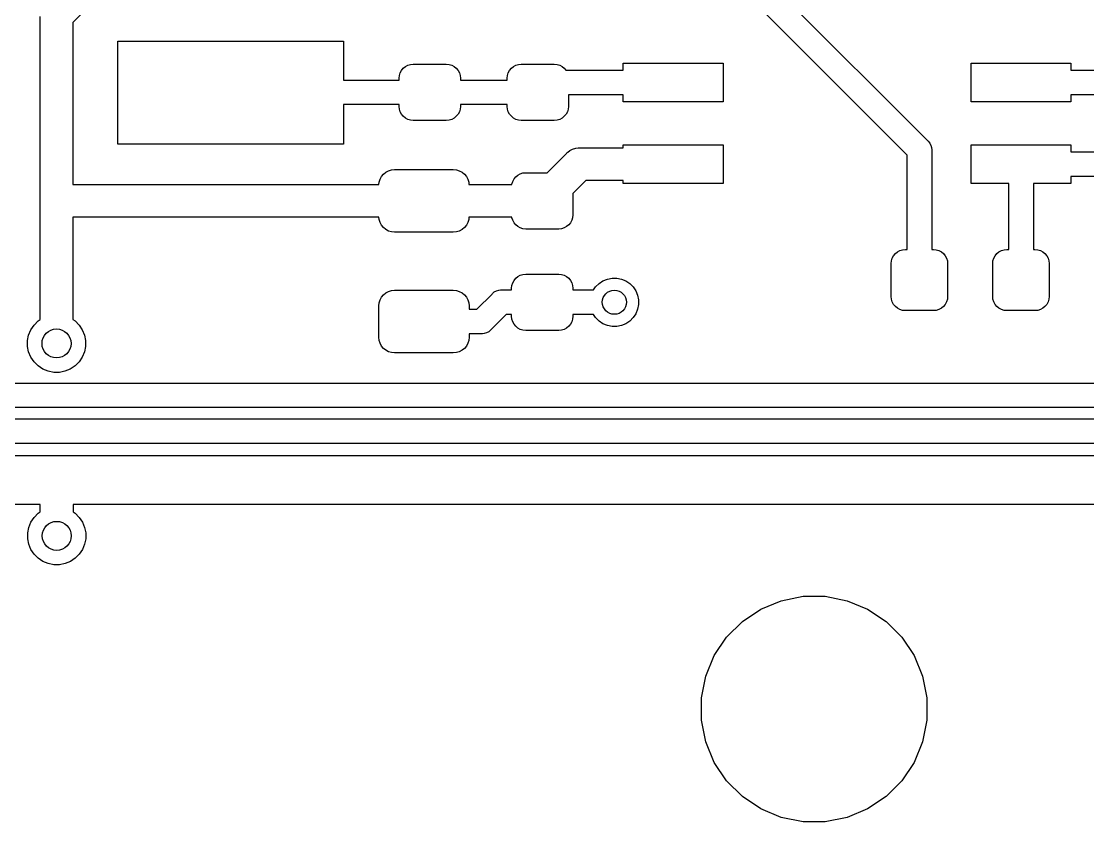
# Model space of a CAD drawing. Extents: x -66 to 211, y -177 to 13.
# Drawn here: x 58.19 to 74.74, y -135.25 to -122.82 of the extents above; entities that cross this region are included whole.
import ezdxf

# ---------------------------------------------------------------- set-up
doc = ezdxf.new("R2010")
doc.units = 0
doc.layers.add('BLACK', color=7, linetype='CONTINUOUS')

msp = doc.modelspace()

# ---------------------------------------------------------------- linework, layer by layer
at = {"layer": 'BLACK', "linetype": 'CONTINUOUS'}
for p, q in [((61.0398, -120.797), (58.994, -122.843)), ((69.9558, -122.374), (72.2614, -124.679)), ((58.486, -125.601), (58.486, -122.75)), ((71.9428, -124.899), (69.7355, -122.692)), ((58.994, -122.843), (58.994, -125.357)), ((59.6926, -124.729), (59.6926, -123.129)), ((59.6926, -123.129), (63.1926, -123.129)), ((63.1926, -123.129), (63.1926, -123.734)), ((64.063, -123.663), (64.0754, -123.622)), ((64.0754, -123.622), (64.0956, -123.584)), ((64.0956, -123.584), (64.1228, -123.551)), ((64.1228, -123.551), (64.156, -123.524)), ((64.156, -123.524), (64.1938, -123.503)), ((64.1938, -123.503), (64.2349, -123.491)), ((64.2349, -123.491), (64.2775, -123.487)), ((64.2775, -123.487), (64.79, -123.487)), ((64.79, -123.487), (64.8327, -123.491)), ((64.8327, -123.491), (64.8737, -123.503)), ((64.8737, -123.503), (64.9116, -123.524)), ((64.9116, -123.524), (64.9447, -123.551)), ((64.9447, -123.551), (64.9719, -123.584)), ((64.9719, -123.584), (64.9921, -123.622)), ((64.9921, -123.622), (65.0046, -123.663)), ((65.7394, -123.663), (65.7518, -123.622)), ((65.7518, -123.622), (65.772, -123.584)), ((65.772, -123.584), (65.7993, -123.551)), ((65.7993, -123.551), (65.8324, -123.524)), ((65.8324, -123.524), (65.8702, -123.503)), ((65.8702, -123.503), (65.9113, -123.491)), ((65.9113, -123.491), (65.9539, -123.487)), ((65.9539, -123.487), (66.4664, -123.487)), ((66.4664, -123.487), (66.5091, -123.491)), ((66.5091, -123.491), (66.5501, -123.503)), ((66.5501, -123.503), (66.588, -123.524)), ((66.588, -123.524), (66.6211, -123.551)), ((66.6211, -123.551), (66.646, -123.581)), ((66.646, -123.581), (67.5358, -123.581)), ((67.5358, -123.581), (67.5358, -123.472)), ((67.5358, -123.472), (69.0858, -123.472)), ((69.0858, -123.472), (69.0858, -124.072)), ((72.9358, -124.072), (72.9358, -123.472)), ((72.9358, -123.472), (74.4858, -123.472)), ((74.4858, -123.472), (74.4858, -123.581)), ((74.4858, -123.581), (75.3364, -123.581)), ((63.1926, -123.734), (64.0588, -123.734)), ((64.0588, -123.706), (64.063, -123.663)), ((64.0588, -123.734), (64.0588, -123.706)), ((65.0046, -123.663), (65.0088, -123.706)), ((65.0088, -123.706), (65.0088, -123.734)), ((65.0088, -123.734), (65.7352, -123.734)), ((65.7352, -123.706), (65.7394, -123.663)), ((65.7352, -123.734), (65.7352, -123.706)), ((67.5358, -123.962), (66.6852, -123.962)), ((66.6852, -123.962), (66.6852, -124.143)), ((67.5358, -124.072), (67.5358, -123.962)), ((75.3754, -123.962), (74.4858, -123.962)), ((74.4858, -123.962), (74.4858, -124.072)), ((64.0588, -124.115), (63.1926, -124.115)), ((63.1926, -124.115), (63.1926, -124.729)), ((64.0588, -124.143), (64.0588, -124.115)), ((65.7352, -124.115), (65.0088, -124.115)), ((65.0088, -124.115), (65.0088, -124.143)), ((65.7352, -124.143), (65.7352, -124.115)), ((69.0858, -124.072), (67.5358, -124.072)), ((74.4858, -124.072), (72.9358, -124.072)), ((64.063, -124.186), (64.0588, -124.143)), ((64.0754, -124.227), (64.063, -124.186)), ((64.0956, -124.265), (64.0754, -124.227)), ((64.1228, -124.298), (64.0956, -124.265)), ((64.9719, -124.265), (64.9447, -124.298)), ((64.9921, -124.227), (64.9719, -124.265)), ((65.0046, -124.186), (64.9921, -124.227)), ((65.0088, -124.143), (65.0046, -124.186)), ((65.7394, -124.186), (65.7352, -124.143)), ((65.7518, -124.227), (65.7394, -124.186)), ((65.772, -124.265), (65.7518, -124.227)), ((65.7993, -124.298), (65.772, -124.265)), ((66.6483, -124.265), (66.6211, -124.298)), ((66.6685, -124.227), (66.6483, -124.265)), ((66.681, -124.186), (66.6685, -124.227)), ((66.6852, -124.143), (66.681, -124.186)), ((64.156, -124.325), (64.1228, -124.298)), ((64.1938, -124.345), (64.156, -124.325)), ((64.2349, -124.358), (64.1938, -124.345)), ((64.2775, -124.362), (64.2349, -124.358)), ((64.79, -124.362), (64.2775, -124.362)), ((64.8327, -124.358), (64.79, -124.362)), ((64.8737, -124.345), (64.8327, -124.358)), ((64.9116, -124.325), (64.8737, -124.345)), ((64.9447, -124.298), (64.9116, -124.325)), ((65.8324, -124.325), (65.7993, -124.298)), ((65.8702, -124.345), (65.8324, -124.325)), ((65.9113, -124.358), (65.8702, -124.345)), ((65.9539, -124.362), (65.9113, -124.358)), ((66.4664, -124.362), (65.9539, -124.362)), ((66.5091, -124.358), (66.4664, -124.362)), ((66.5501, -124.345), (66.5091, -124.358)), ((66.588, -124.325), (66.5501, -124.345)), ((66.6211, -124.298), (66.588, -124.325)), ((63.1926, -124.729), (59.6926, -124.729)), ((66.75, -124.806), (66.7979, -124.791)), ((66.7979, -124.791), (66.8353, -124.788)), ((66.8353, -124.788), (66.8477, -124.786)), ((66.8353, -124.788), (66.8353, -124.788)), ((66.8477, -124.786), (66.8602, -124.788)), ((66.8602, -124.788), (67.5358, -124.788)), ((67.5358, -124.788), (67.5358, -124.742)), ((67.5358, -124.742), (69.0858, -124.742)), ((69.0858, -124.742), (69.0858, -125.342)), ((72.2614, -124.679), (72.2686, -124.685)), ((72.2686, -124.685), (72.2924, -124.714)), ((72.2924, -124.714), (72.3071, -124.742)), ((72.3071, -124.742), (72.3101, -124.747)), ((72.3101, -124.747), (72.321, -124.783)), ((72.321, -124.783), (72.3247, -124.82)), ((72.9358, -125.342), (72.9358, -124.742)), ((72.9358, -124.742), (74.4858, -124.742)), ((74.4858, -124.742), (74.4858, -124.851)), ((66.3571, -125.173), (66.6593, -124.871)), ((66.6593, -124.871), (66.6672, -124.861)), ((66.6672, -124.861), (66.6769, -124.853)), ((66.6769, -124.853), (66.7059, -124.829)), ((66.6769, -124.853), (66.6769, -124.853)), ((66.7059, -124.829), (66.75, -124.806)), ((71.9428, -126.365), (71.9428, -124.899)), ((72.3247, -124.82), (72.3238, -124.83)), ((72.3238, -124.83), (72.3238, -126.365)), ((74.4858, -124.851), (75.3756, -124.851)), ((63.9385, -125.128), (63.9861, -125.123)), ((63.9861, -125.123), (64.8986, -125.123)), ((64.8986, -125.123), (64.9461, -125.128)), ((63.747, -125.319), (63.7609, -125.274)), ((63.7609, -125.274), (63.7834, -125.231)), ((63.7834, -125.231), (63.8137, -125.195)), ((63.8137, -125.195), (63.8507, -125.164)), ((63.8507, -125.164), (63.8928, -125.142)), ((63.8928, -125.142), (63.9385, -125.128)), ((64.9461, -125.128), (64.9919, -125.142)), ((64.9919, -125.142), (65.034, -125.164)), ((65.034, -125.164), (65.0709, -125.195)), ((65.0709, -125.195), (65.1013, -125.231)), ((65.1013, -125.231), (65.1238, -125.274)), ((65.1238, -125.274), (65.1377, -125.319)), ((65.8204, -125.308), (65.8406, -125.27)), ((65.8406, -125.27), (65.8678, -125.237)), ((65.8678, -125.237), (65.901, -125.21)), ((65.901, -125.21), (65.9388, -125.19)), ((65.9388, -125.19), (65.9798, -125.177)), ((65.9798, -125.177), (66.0225, -125.173)), ((66.0225, -125.173), (66.3571, -125.173)), ((75.3364, -125.232), (74.4858, -125.232)), ((74.4858, -125.232), (74.4858, -125.342)), ((58.994, -125.357), (63.7433, -125.357)), ((63.7433, -125.357), (63.747, -125.319)), ((65.1377, -125.319), (65.1413, -125.357)), ((65.1413, -125.357), (65.8072, -125.357)), ((65.8072, -125.357), (65.808, -125.349)), ((65.808, -125.349), (65.8204, -125.308)), ((66.9529, -125.296), (66.7538, -125.495)), ((67.5358, -125.296), (66.9529, -125.296)), ((67.5358, -125.342), (67.5358, -125.296)), ((69.0858, -125.342), (67.5358, -125.342)), ((73.5203, -125.342), (72.9358, -125.342)), ((73.5203, -126.365), (73.5203, -125.342)), ((74.4858, -125.342), (73.9013, -125.342)), ((73.9013, -125.342), (73.9013, -126.365)), ((58.4848, -125.613), (58.486, -125.601)), ((58.486, -125.626), (58.4848, -125.613)), ((66.7538, -125.495), (66.7538, -125.829)), ((58.486, -127.454), (58.486, -125.626)), ((58.486, -125.626), (58.486, -125.626)), ((58.486, -125.626), (58.486, -125.626)), ((63.7433, -125.865), (58.994, -125.865)), ((58.994, -125.865), (58.994, -127.454)), ((63.747, -125.902), (63.7433, -125.865)), ((63.7609, -125.948), (63.747, -125.902)), ((63.7834, -125.99), (63.7609, -125.948)), ((65.1238, -125.948), (65.1013, -125.99)), ((65.1377, -125.902), (65.1238, -125.948)), ((65.1413, -125.865), (65.1377, -125.902)), ((65.8072, -125.865), (65.1413, -125.865)), ((65.808, -125.872), (65.8072, -125.865)), ((65.8204, -125.913), (65.808, -125.872)), ((65.8406, -125.951), (65.8204, -125.913)), ((65.8678, -125.984), (65.8406, -125.951)), ((66.7169, -125.951), (66.6897, -125.984)), ((66.7371, -125.913), (66.7169, -125.951)), ((66.7496, -125.872), (66.7371, -125.913)), ((66.7538, -125.829), (66.7496, -125.872)), ((63.8137, -126.027), (63.7834, -125.99)), ((63.8507, -126.057), (63.8137, -126.027)), ((63.8928, -126.08), (63.8507, -126.057)), ((63.9385, -126.093), (63.8928, -126.08)), ((63.9861, -126.098), (63.9385, -126.093)), ((64.8986, -126.098), (63.9861, -126.098)), ((64.9461, -126.093), (64.8986, -126.098)), ((64.9919, -126.08), (64.9461, -126.093)), ((65.034, -126.057), (64.9919, -126.08)), ((65.0709, -126.027), (65.034, -126.057)), ((65.1013, -125.99), (65.0709, -126.027)), ((65.901, -126.011), (65.8678, -125.984)), ((65.9388, -126.031), (65.901, -126.011)), ((65.9798, -126.044), (65.9388, -126.031)), ((66.0225, -126.048), (65.9798, -126.044)), ((66.535, -126.048), (66.0225, -126.048)), ((66.5777, -126.044), (66.535, -126.048)), ((66.6187, -126.031), (66.5777, -126.044)), ((66.6565, -126.011), (66.6187, -126.031)), ((66.6897, -125.984), (66.6565, -126.011)), ((71.7326, -126.462), (71.7598, -126.429)), ((71.7598, -126.429), (71.793, -126.402)), ((71.793, -126.402), (71.8308, -126.382)), ((71.8308, -126.382), (71.8718, -126.369)), ((71.8718, -126.369), (71.9145, -126.365)), ((71.9145, -126.365), (71.9428, -126.365)), ((72.3238, -126.365), (72.352, -126.365)), ((72.352, -126.365), (72.3947, -126.369)), ((72.3947, -126.369), (72.4357, -126.382)), ((72.4357, -126.382), (72.4735, -126.402)), ((72.4735, -126.402), (72.5067, -126.429)), ((72.5067, -126.429), (72.5339, -126.462)), ((73.3076, -126.462), (73.3348, -126.429)), ((73.3348, -126.429), (73.368, -126.402)), ((73.368, -126.402), (73.4058, -126.382)), ((73.4058, -126.382), (73.4468, -126.369)), ((73.4468, -126.369), (73.4895, -126.365)), ((73.4895, -126.365), (73.5203, -126.365)), ((73.9013, -126.365), (73.927, -126.365)), ((73.927, -126.365), (73.9697, -126.369)), ((73.9697, -126.369), (74.0107, -126.382)), ((74.0107, -126.382), (74.0485, -126.402)), ((74.0485, -126.402), (74.0817, -126.429)), ((74.0817, -126.429), (74.1089, -126.462)), ((71.6958, -126.584), (71.7, -126.541)), ((71.6958, -127.096), (71.6958, -126.584)), ((71.7, -126.541), (71.7124, -126.5)), ((71.7124, -126.5), (71.7326, -126.462)), ((72.5339, -126.462), (72.5541, -126.5)), ((72.5541, -126.5), (72.5666, -126.541)), ((72.5666, -126.541), (72.5708, -126.584)), ((72.5708, -126.584), (72.5708, -127.096)), ((73.2708, -126.584), (73.275, -126.541)), ((73.2708, -127.096), (73.2708, -126.584)), ((73.275, -126.541), (73.2874, -126.5)), ((73.2874, -126.5), (73.3076, -126.462)), ((74.1089, -126.462), (74.1291, -126.5)), ((74.1291, -126.5), (74.1416, -126.541)), ((74.1416, -126.541), (74.1458, -126.584)), ((74.1458, -126.584), (74.1458, -127.096)), ((65.901, -126.785), (65.9388, -126.765)), ((65.9388, -126.765), (65.9798, -126.752)), ((65.9798, -126.752), (66.0225, -126.748)), ((66.0225, -126.748), (66.535, -126.748)), ((66.535, -126.748), (66.5777, -126.752)), ((66.5777, -126.752), (66.6187, -126.765)), ((66.6187, -126.765), (66.6565, -126.785)), ((65.8038, -126.967), (65.808, -126.924)), ((65.808, -126.924), (65.8204, -126.883)), ((65.8204, -126.883), (65.8406, -126.845)), ((65.8406, -126.845), (65.8678, -126.812)), ((65.8678, -126.812), (65.901, -126.785)), ((66.6565, -126.785), (66.6897, -126.812)), ((66.6897, -126.812), (66.7169, -126.845)), ((66.7169, -126.845), (66.7371, -126.883)), ((66.7371, -126.883), (66.7496, -126.924)), ((66.7496, -126.924), (66.7538, -126.967)), ((67.1076, -126.946), (67.1599, -126.894)), ((67.1599, -126.894), (67.2213, -126.853)), ((67.2213, -126.853), (67.2895, -126.825)), ((67.2895, -126.825), (67.362, -126.81)), ((67.362, -126.81), (67.4358, -126.81)), ((67.4358, -126.81), (67.5083, -126.825)), ((67.5083, -126.825), (67.5765, -126.853)), ((67.5765, -126.853), (67.6379, -126.894)), ((67.6379, -126.894), (67.6902, -126.946)), ((63.7609, -127.149), (63.7834, -127.106)), ((63.7834, -127.106), (63.8137, -127.07)), ((63.8137, -127.07), (63.8507, -127.039)), ((63.8507, -127.039), (63.8928, -127.017)), ((63.8928, -127.017), (63.9385, -127.003)), ((63.9385, -127.003), (63.9861, -126.998)), ((63.9861, -126.998), (64.8986, -126.998)), ((64.8986, -126.998), (64.9461, -127.003)), ((64.9461, -127.003), (64.9919, -127.017)), ((64.9919, -127.017), (65.034, -127.039)), ((65.034, -127.039), (65.0709, -127.07)), ((65.0709, -127.07), (65.1013, -127.106)), ((65.1013, -127.106), (65.1238, -127.149)), ((65.2621, -127.295), (65.4997, -127.058)), ((65.4997, -127.058), (65.5057, -127.05)), ((65.5057, -127.05), (65.5347, -127.026)), ((65.5347, -127.026), (65.5678, -127.009)), ((65.5678, -127.009), (65.571, -127.008)), ((65.571, -127.008), (65.6037, -126.998)), ((65.6037, -126.998), (65.6075, -126.998)), ((65.6075, -126.998), (65.6317, -126.995)), ((65.6317, -126.995), (65.641, -126.994)), ((65.6317, -126.995), (65.6317, -126.995)), ((65.641, -126.994), (65.6504, -126.995)), ((65.6504, -126.995), (65.8038, -126.995)), ((65.8038, -126.995), (65.8038, -126.967)), ((66.7538, -126.967), (66.7538, -126.995)), ((66.7538, -126.995), (67.0752, -126.995)), ((67.0752, -126.995), (67.1076, -126.946)), ((67.6902, -126.946), (67.7312, -127.008)), ((67.7312, -127.008), (67.7595, -127.076)), ((67.7595, -127.076), (67.7739, -127.148)), ((71.7, -127.139), (71.6958, -127.096)), ((72.5708, -127.096), (72.5666, -127.139)), ((73.275, -127.139), (73.2708, -127.096)), ((74.1458, -127.096), (74.1416, -127.139)), ((63.7423, -127.242), (63.747, -127.194)), ((63.7423, -127.729), (63.7423, -127.242)), ((63.747, -127.194), (63.7609, -127.149)), ((65.1238, -127.149), (65.1377, -127.194)), ((65.1377, -127.194), (65.1423, -127.242)), ((65.1423, -127.242), (65.1423, -127.295)), ((67.7739, -127.222), (67.7595, -127.295)), ((67.7739, -127.148), (67.7739, -127.222)), ((71.7124, -127.18), (71.7, -127.139)), ((71.7326, -127.218), (71.7124, -127.18)), ((71.7598, -127.251), (71.7326, -127.218)), ((71.793, -127.278), (71.7598, -127.251)), ((72.5067, -127.251), (72.4735, -127.278)), ((72.5339, -127.218), (72.5067, -127.251)), ((72.5541, -127.18), (72.5339, -127.218)), ((72.5666, -127.139), (72.5541, -127.18)), ((73.2874, -127.18), (73.275, -127.139)), ((73.3076, -127.218), (73.2874, -127.18)), ((73.3348, -127.251), (73.3076, -127.218)), ((73.368, -127.278), (73.3348, -127.251)), ((74.0817, -127.251), (74.0485, -127.278)), ((74.1089, -127.218), (74.0817, -127.251)), ((74.1291, -127.18), (74.1089, -127.218)), ((74.1416, -127.139), (74.1291, -127.18)), ((65.1423, -127.295), (65.2621, -127.295)), ((65.7199, -127.376), (65.4823, -127.614)), ((65.8038, -127.376), (65.7199, -127.376)), ((65.8038, -127.404), (65.8038, -127.376)), ((65.808, -127.447), (65.8038, -127.404)), ((66.7538, -127.404), (66.7496, -127.447)), ((67.0752, -127.376), (66.7538, -127.376)), ((66.7538, -127.376), (66.7538, -127.404)), ((67.1076, -127.424), (67.0752, -127.376)), ((67.1599, -127.477), (67.1076, -127.424)), ((67.6902, -127.424), (67.6379, -127.477)), ((67.7312, -127.363), (67.6902, -127.424)), ((67.7595, -127.295), (67.7312, -127.363)), ((71.8308, -127.298), (71.793, -127.278)), ((71.8718, -127.311), (71.8308, -127.298)), ((71.9145, -127.315), (71.8718, -127.311)), ((72.352, -127.315), (71.9145, -127.315)), ((72.3947, -127.311), (72.352, -127.315)), ((72.4357, -127.298), (72.3947, -127.311)), ((72.4735, -127.278), (72.4357, -127.298)), ((73.4058, -127.298), (73.368, -127.278)), ((73.4468, -127.311), (73.4058, -127.298)), ((73.4895, -127.315), (73.4468, -127.311)), ((73.927, -127.315), (73.4895, -127.315)), ((73.9697, -127.311), (73.927, -127.315)), ((74.0107, -127.298), (73.9697, -127.311)), ((74.0485, -127.278), (74.0107, -127.298)), ((58.3413, -127.612), (58.3905, -127.539)), ((58.3905, -127.539), (58.4532, -127.476)), ((58.4532, -127.476), (58.486, -127.454)), ((58.994, -127.454), (59.0269, -127.476)), ((59.0269, -127.476), (59.0896, -127.539)), ((59.0896, -127.539), (59.1388, -127.612)), ((65.8204, -127.488), (65.808, -127.447)), ((65.8406, -127.526), (65.8204, -127.488)), ((65.8678, -127.559), (65.8406, -127.526)), ((65.901, -127.586), (65.8678, -127.559)), ((65.9388, -127.606), (65.901, -127.586)), ((65.9798, -127.619), (65.9388, -127.606)), ((66.6187, -127.606), (66.5777, -127.619)), ((66.6565, -127.586), (66.6187, -127.606)), ((66.6897, -127.559), (66.6565, -127.586)), ((66.7169, -127.526), (66.6897, -127.559)), ((66.7371, -127.488), (66.7169, -127.526)), ((66.7496, -127.447), (66.7371, -127.488)), ((67.2213, -127.518), (67.1599, -127.477)), ((67.2895, -127.546), (67.2213, -127.518)), ((67.362, -127.56), (67.2895, -127.546)), ((67.4358, -127.56), (67.362, -127.56)), ((67.5083, -127.546), (67.4358, -127.56)), ((67.5765, -127.518), (67.5083, -127.546)), ((67.6379, -127.477), (67.5765, -127.518)), ((58.29, -127.781), (58.3073, -127.694)), ((58.3073, -127.694), (58.3413, -127.612)), ((59.1388, -127.612), (59.1727, -127.694)), ((59.1727, -127.694), (59.19, -127.781)), ((63.747, -127.777), (63.7423, -127.729)), ((65.1423, -127.729), (65.1377, -127.777)), ((65.3317, -127.676), (65.1423, -127.676)), ((65.1423, -127.676), (65.1423, -127.729)), ((65.341, -127.677), (65.3317, -127.676)), ((65.3504, -127.676), (65.341, -127.677)), ((65.3784, -127.673), (65.3504, -127.676)), ((65.3504, -127.676), (65.3504, -127.676)), ((65.4143, -127.662), (65.3784, -127.673)), ((65.4474, -127.645), (65.4143, -127.662)), ((65.4764, -127.621), (65.4474, -127.645)), ((65.4823, -127.614), (65.4764, -127.621)), ((66.0225, -127.623), (65.9798, -127.619)), ((66.535, -127.623), (66.0225, -127.623)), ((66.5777, -127.619), (66.535, -127.623)), ((58.29, -127.87), (58.29, -127.781)), ((58.3073, -127.957), (58.29, -127.87)), ((59.19, -127.87), (59.1727, -127.957)), ((59.19, -127.781), (59.19, -127.87)), ((63.7609, -127.823), (63.747, -127.777)), ((63.7834, -127.865), (63.7609, -127.823)), ((63.8137, -127.902), (63.7834, -127.865)), ((63.8507, -127.932), (63.8137, -127.902)), ((63.8928, -127.955), (63.8507, -127.932)), ((65.034, -127.932), (64.9919, -127.955)), ((65.0709, -127.902), (65.034, -127.932)), ((65.1013, -127.865), (65.0709, -127.902)), ((65.1238, -127.823), (65.1013, -127.865)), ((65.1377, -127.777), (65.1238, -127.823)), ((58.3413, -128.039), (58.3073, -127.957)), ((58.3905, -128.112), (58.3413, -128.039)), ((59.1388, -128.039), (59.0896, -128.112)), ((59.1727, -127.957), (59.1388, -128.039)), ((63.9385, -127.968), (63.8928, -127.955)), ((63.9861, -127.973), (63.9385, -127.968)), ((64.8986, -127.973), (63.9861, -127.973)), ((64.9461, -127.968), (64.8986, -127.973)), ((64.9919, -127.955), (64.9461, -127.968)), ((58.4532, -128.175), (58.3905, -128.112)), ((58.5269, -128.224), (58.4532, -128.175)), ((58.6088, -128.258), (58.5269, -128.224)), ((58.6957, -128.275), (58.6088, -128.258)), ((58.8713, -128.258), (58.7844, -128.275)), ((58.9532, -128.224), (58.8713, -128.258)), ((59.0269, -128.175), (58.9532, -128.224)), ((59.0896, -128.112), (59.0269, -128.175)), ((58.7844, -128.275), (58.6957, -128.275)), ((-2.52713, -128.44), (136.538, -128.44)), ((136.607, -128.821), (-2.5967, -128.821)), ((-2.84717, -128.996), (136.814, -128.996)), ((136.884, -129.377), (-2.91674, -129.377)), ((-3.101, -129.565), (147.02, -129.565)), ((58.4886, -130.327), (-3.24011, -130.327)), ((58.4886, -130.441), (58.4886, -130.327)), ((125.303, -130.327), (58.9966, -130.327)), ((58.9966, -130.327), (58.9966, -130.441)), ((58.3438, -130.599), (58.393, -130.526)), ((58.393, -130.526), (58.4557, -130.463)), ((58.4557, -130.463), (58.4886, -130.441)), ((58.9966, -130.441), (59.0294, -130.463)), ((59.0294, -130.463), (59.0921, -130.526)), ((59.0921, -130.526), (59.1414, -130.599)), ((58.2926, -130.768), (58.3099, -130.681)), ((58.3099, -130.681), (58.3438, -130.599)), ((59.1414, -130.599), (59.1753, -130.681)), ((59.1753, -130.681), (59.1926, -130.768)), ((58.2926, -130.857), (58.2926, -130.768)), ((58.3099, -130.944), (58.2926, -130.857)), ((59.1926, -130.857), (59.1753, -130.944)), ((59.1926, -130.768), (59.1926, -130.857)), ((58.3438, -131.026), (58.3099, -130.944)), ((58.393, -131.099), (58.3438, -131.026)), ((59.1414, -131.026), (59.0921, -131.099)), ((59.1753, -130.944), (59.1414, -131.026)), ((58.4557, -131.162), (58.393, -131.099)), ((58.5294, -131.211), (58.4557, -131.162)), ((58.6113, -131.245), (58.5294, -131.211)), ((58.6983, -131.263), (58.6113, -131.245)), ((58.8738, -131.245), (58.7869, -131.263)), ((58.9557, -131.211), (58.8738, -131.245)), ((59.0294, -131.162), (58.9557, -131.211)), ((59.0921, -131.099), (59.0294, -131.162)), ((58.7869, -131.263), (58.6983, -131.263)), ((69.6713, -131.952), (69.9898, -131.82)), ((69.9898, -131.82), (70.3279, -131.752)), ((70.3279, -131.752), (70.6726, -131.752)), ((70.6726, -131.752), (71.0107, -131.82)), ((71.0107, -131.82), (71.3292, -131.952)), ((69.3847, -132.143), (69.6713, -131.952)), ((71.3292, -131.952), (71.6158, -132.143)), ((69.1409, -132.387), (69.3847, -132.143)), ((71.6158, -132.143), (71.8596, -132.387)), ((68.9494, -132.673), (69.1409, -132.387)), ((71.8596, -132.387), (72.0511, -132.673)), ((68.8175, -132.992), (68.9494, -132.673)), ((72.0511, -132.673), (72.183, -132.992)), ((68.7502, -133.33), (68.8175, -132.992)), ((72.183, -132.992), (72.2502, -133.33)), ((68.7502, -133.675), (68.7502, -133.33)), ((72.2502, -133.33), (72.2502, -133.675)), ((68.8175, -134.013), (68.7502, -133.675)), ((72.2502, -133.675), (72.183, -134.013)), ((68.9494, -134.331), (68.8175, -134.013)), ((72.183, -134.013), (72.0511, -134.331)), ((69.1409, -134.618), (68.9494, -134.331)), ((72.0511, -134.331), (71.8596, -134.618)), ((69.3847, -134.862), (69.1409, -134.618)), ((71.8596, -134.618), (71.6158, -134.862)), ((69.6713, -135.053), (69.3847, -134.862)), ((71.6158, -134.862), (71.3292, -135.053)), ((69.9898, -135.185), (69.6713, -135.053)), ((71.3292, -135.053), (71.0107, -135.185)), ((70.3279, -135.252), (69.9898, -135.185)), ((71.0107, -135.185), (70.6726, -135.252)), ((70.6726, -135.252), (70.3279, -135.252))]:
    msp.add_line(p, q, dxfattribs=at)
at = {"layer": 'BLACK'}
for centre, radius in [((67.3989, -127.185), 0.1875), ((58.74, -127.825), 0.225), ((58.7426, -130.813), 0.225)]:
    msp.add_circle(centre, radius, dxfattribs=at)

doc.saveas('drawing.dxf')
